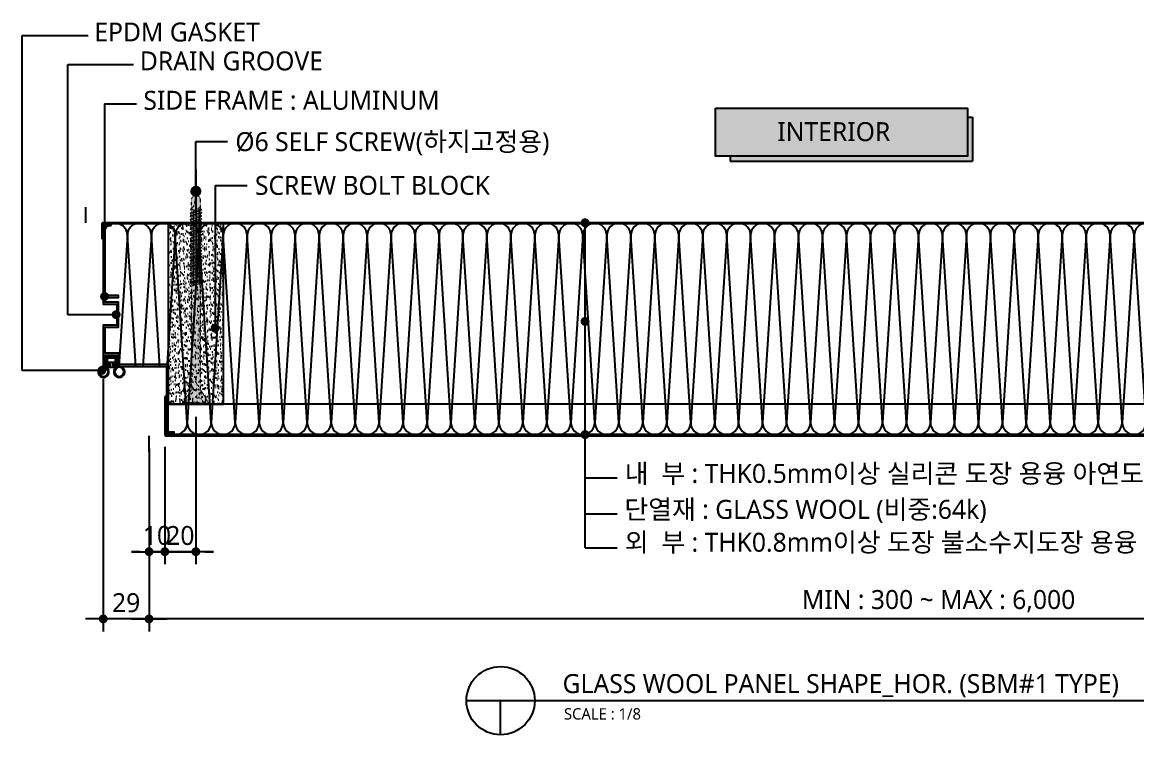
# Model space of a CAD drawing. Header units: millimetres. Extents: x -1365 to 31821, y 84 to 2865.
# Drawn here: x 373 to 1080, y 1778 to 2229 of the extents above; entities that cross this region are included whole.
import ezdxf
from ezdxf.enums import TextEntityAlignment as Align

# ---------------------------------------------------------------- set-up
doc = ezdxf.new("R2010")
doc.units = ezdxf.units.MM
doc.header["$LTSCALE"] = 10
doc.linetypes.add('2017.06.22  K-TOP METAL PANEL SHAPE(수정)$0$HID', pattern=[0.345, 0.225, -0.12])
doc.linetypes.add('H1', pattern=[0.28125, 0.1875, -0.09375])
doc.layers.get('DEFPOINTS').update_dxf_attribs({"color": 137})
for name, color, linetype in [('DIM', 7, 'Continuous'), ('SYM-LEAD', 6, 'Continuous'), ('TEXT', 3, 'Continuous'), ('스피드블록메탈 135', 2, 'Continuous')]:
    doc.layers.add(name, color=color, linetype=linetype)
doc.layers.add('SCREW', color=9, linetype='Continuous', lineweight=5)
doc.styles.add('ROMANC', font='malgun.ttf', dxfattribs={"height": 8})
doc.styles.add('TITLE BLOCK-V(r1.1)$0$Address', font='malgun.ttf')
doc.styles.add('맑은고딕', font='malgun.ttf')
doc.styles.add('스타일1', font='malgun.ttf')
doc.dimstyles.new('GAUN-10', dxfattribs={"dimscale": 10, "dimtxt": 1.5, "dimasz": 0.7, "dimexe": 1, "dimexo": 1, "dimgap": 0.5, "dimtad": 1, "dimdec": 0, "dimzin": 1, "dimdsep": 46, "dimlunit": 6, "dimtxsty": '맑은고딕', "dimblk": 'CJDOT', "dimcen": 0.09, "dimdle": 1, "dimclrd": 256, "dimclre": 256, "dimclrt": 3, "dimadec": 0, "dimazin": 0, "dimtfac": 1, "dimtdec": 0, "dimtix": 1, "dimtmove": 2, "dimatfit": 3, "dimldrblk": 'CJDOT', "dimfxl": 1, "dimtolj": 1, "dimtzin": 1, "dimarcsym": 0})
doc.dimstyles.new('GAUN-8', dxfattribs={"dimscale": 8, "dimtxt": 1.5, "dimasz": 0.7, "dimexe": 1, "dimexo": 1, "dimgap": 0.5, "dimtad": 1, "dimdec": 0, "dimzin": 1, "dimdsep": 46, "dimlunit": 6, "dimtxsty": '맑은고딕', "dimblk": 'CJDOT', "dimcen": 0.09, "dimdle": 1, "dimclrd": 256, "dimclre": 256, "dimclrt": 3, "dimadec": 0, "dimazin": 0, "dimtfac": 1, "dimtdec": 0, "dimtix": 1, "dimtmove": 2, "dimatfit": 3, "dimfxl": 1, "dimtolj": 1, "dimtzin": 1, "dimarcsym": 0})

# ---------------------------------------------------------------- blocks, each defined once
blk = doc.blocks.new('A$C0BF54DEA')
h = blk.add_hatch(color=252)
h.dxf.hatch_style = 1
edge = h.paths.add_edge_path()
edge.add_line((-956.14, -2.13), (-956.14, 6.87))
edge.add_arc((-955.14, 6.87), 1, 90, 180, ccw=False)
edge.add_line((-955.14, 7.87), (22.87, 7.87))
edge.add_arc((22.87, 6.87), 1, 0, 90, ccw=False)
edge.add_line((23.87, 6.87), (23.87, -2.13))
edge.add_line((23.87, -2.13), (23.37, -2.13))
edge.add_line((23.37, -2.13), (23.37, 6.37))
edge.add_arc((22.37, 6.37), 1, 0, 90)
edge.add_line((22.37, 7.37), (-954.64, 7.37))
edge.add_arc((-954.64, 6.37), 1, 90, 180)
edge.add_line((-955.64, 6.37), (-955.64, -2.13))
edge.add_line((-955.64, -2.13), (-956.14, -2.13))
h = blk.add_hatch(color=250)
h.dxf.hatch_style = 1
h.paths.add_polyline_path([(20.76, -83.68), (14.68, -83.68, -6.681625), (12.72, -83.08), (-17.13, -83.08), (-17.13, -124.92, -0.414207), (-18.13, -125.92), (-22.13, -125.92), (-22.13, -124.77), (-18.28, -124.77), (-18.28, -81.93), (12.57, -81.93), (12.57, -74.78), (21.72, -74.78), (21.72, -58.23), (13.22, -58.23), (13.22, -42.43), (21.72, -42.43), (21.72, -39.43), (13.22, -39.43), (13.22, -38.28), (21.72, -38.28), (21.72, 6.22), (17.87, 6.22), (17.87, 7.37), (21.87, 7.37, -0.414214), (22.87, 6.38), (22.87, -43.58), (14.37, -43.58), (14.37, -57.08), (22.87, -57.08), (22.87, -83.08, -6.225048)])
h.paths.add_polyline_path([(15.22, -80.58), (15.22, -77.58), (20.22, -77.58), (20.22, -80.58)], flags=16)
h.paths.add_polyline_path([(15.62, -86.58, -1), (9.82, -86.58, -1)], flags=16)
h.paths.add_polyline_path([(25.62, -86.58, -1), (19.82, -86.58, -1)], flags=16)
h = blk.add_hatch(color=42)
h.dxf.hatch_style = 1
edge = h.paths.add_edge_path()
edge.add_line((17.87, 6.22), (17.87, 7.37))
edge.add_line((17.87, 7.37), (21.87, 7.37))
edge.add_arc((21.87, 6.38), 0.998, -0.09344, 90.09344, ccw=False)
edge.add_line((22.87, 6.37), (22.87, -43.58))
edge.add_line((22.87, -43.58), (14.37, -43.58))
edge.add_line((14.37, -43.58), (14.37, -57.08))
edge.add_line((14.37, -57.08), (22.87, -57.08))
edge.add_line((22.87, -57.08), (22.87, -83.08))
edge.add_line((22.87, -83.08), (19.72, -83.08))
edge.add_line((19.72, -83.08), (19.72, -81.93))
edge.add_line((19.72, -81.93), (21.72, -81.93))
edge.add_line((21.72, -81.93), (21.72, -75.93))
edge.add_line((21.72, -75.93), (13.72, -75.93))
edge.add_line((13.72, -75.93), (13.72, -81.93))
edge.add_line((13.72, -81.93), (15.72, -81.93))
edge.add_line((15.72, -81.93), (15.72, -83.08))
edge.add_line((15.72, -83.08), (-17.13, -83.08))
edge.add_line((-17.13, -83.08), (-17.13, -124.92))
edge.add_arc((-18.13, -124.92), 1, 270.00128, 360, ccw=False)
edge.add_line((-18.13, -125.92), (-22.13, -125.92))
edge.add_line((-22.13, -125.92), (-22.13, -124.77))
edge.add_line((-22.13, -124.77), (-18.28, -124.77))
edge.add_line((-18.28, -124.77), (-18.28, -81.93))
edge.add_line((-18.28, -81.93), (12.57, -81.93))
edge.add_line((12.57, -81.93), (12.57, -74.78))
edge.add_line((12.57, -74.78), (21.72, -74.78))
edge.add_line((21.72, -74.78), (21.72, -58.23))
edge.add_line((21.72, -58.23), (13.22, -58.23))
edge.add_line((13.22, -58.23), (13.22, -42.43))
edge.add_line((13.22, -42.43), (21.72, -42.43))
edge.add_line((21.72, -42.43), (21.72, -39.43))
edge.add_line((21.72, -39.43), (13.22, -39.43))
edge.add_line((13.22, -39.43), (13.22, -38.28))
edge.add_line((13.22, -38.28), (21.72, -38.28))
edge.add_line((21.72, -38.28), (21.72, 6.22))
edge.add_line((21.72, 6.22), (17.87, 6.22))
h = blk.add_hatch(color=254)
h.dxf.hatch_style = 1
edge = h.paths.add_edge_path()
edge.add_line((-16.13, -102.13), (-16.13, -126.13))
edge.add_arc((-17.13, -126.13), 1, -90, 0, ccw=False)
edge.add_line((-17.13, -127.13), (-995.14, -127.13))
edge.add_arc((-995.14, -126.13), 1, 180, 270, ccw=False)
edge.add_line((-996.14, -126.13), (-996.14, -102.13))
edge.add_line((-996.14, -102.13), (-995.34, -102.13))
edge.add_line((-995.34, -102.13), (-995.34, -125.33))
edge.add_arc((-994.34, -125.33), 1, 180, 270)
edge.add_line((-994.34, -126.33), (-17.93, -126.33))
edge.add_arc((-17.93, -125.33), 1, 270, 360)
edge.add_line((-16.93, -125.33), (-16.93, -102.13))
edge.add_line((-16.93, -102.13), (-16.13, -102.13))
at = {"color": 1}
for p, q in [((33.87, 7.87), (33.87, 17.87)), ((-6.13, -137.13), (-6.13, -127.13))]:
    blk.add_line(p, q, dxfattribs=at)
at = {"color": 4, "ltscale": 0.01}
blk.add_lwpolyline([(-956.14, -2.13), (-956.14, 6.87, -0.414214), (-955.14, 7.87), (22.87, 7.87, -0.414214), (23.87, 6.87), (23.87, -2.13), (23.37, -2.13), (23.37, 6.37, 0.414214), (22.37, 7.37), (-954.64, 7.37, 0.414214), (-955.64, 6.37), (-955.64, -2.13), (-956.14, -2.13)], format="xyb", dxfattribs=at)
at = {"color": 251, "ltscale": 0.01}
for points in [[(-645.18, 0, -1), (-630, 0), (-622.41, -118.73, -1), (-637.59, -118.73), (-630, 0)], [(-630, 0, -1), (-614.82, 0), (-607.23, -118.73, -1), (-622.41, -118.73), (-614.82, 0)], [(-630, 0, -1), (-614.82, 0), (-607.23, -118.73, -1), (-622.41, -118.73), (-614.82, 0)], [(-614.82, 0, -1), (-599.64, 0), (-592.05, -118.73, -1), (-607.23, -118.73), (-599.64, 0)], [(-614.82, 0, -1), (-599.64, 0), (-592.05, -118.73, -1), (-607.23, -118.73), (-599.64, 0)], [(-599.64, 0, -1), (-584.46, 0), (-576.87, -118.73, -1), (-592.05, -118.73), (-584.46, 0)], [(-584.46, 0, -1), (-569.28, 0), (-561.69, -118.73, -1), (-576.87, -118.73), (-569.28, 0)], [(-584.46, 0, -1), (-569.28, 0), (-561.69, -118.73, -1), (-576.87, -118.73), (-569.28, 0)], [(-569.28, 0, -1), (-554.1, 0), (-546.51, -118.73, -1), (-561.69, -118.73), (-554.1, 0)], [(-554.1, 0, -1), (-538.92, 0), (-531.33, -118.73, -1), (-546.51, -118.73), (-538.92, 0)], [(-538.92, 0, -1), (-523.73, 0), (-516.14, -118.73, -1), (-531.33, -118.73), (-523.73, 0)], [(-538.92, 0, -1), (-523.73, 0), (-516.14, -118.73, -1), (-531.33, -118.73), (-523.73, 0)], [(-523.73, 0, -1), (-508.55, 0), (-500.96, -118.73, -1), (-516.14, -118.73), (-508.55, 0)], [(-523.73, 0, -1), (-508.55, 0), (-500.96, -118.73, -1), (-516.14, -118.73), (-508.55, 0)], [(-508.55, 0, -1), (-493.37, 0), (-485.78, -118.73, -1), (-500.96, -118.73), (-493.37, 0)], [(-493.37, 0, -1), (-478.19, 0), (-470.6, -118.73, -1), (-485.78, -118.73), (-478.19, 0)], [(-493.37, 0, -1), (-478.19, 0), (-470.6, -118.73, -1), (-485.78, -118.73), (-478.19, 0)], [(-493.37, 0, -1), (-478.19, 0), (-470.6, -118.73, -1), (-485.78, -118.73), (-478.19, 0)], [(-478.19, 0, -1), (-463.01, 0), (-455.42, -118.73, -1), (-470.6, -118.73), (-463.01, 0)], [(-463.01, 0, -1), (-447.83, 0), (-440.24, -118.73, -1), (-455.42, -118.73), (-447.83, 0)], [(-447.83, 0, -1), (-432.65, 0), (-425.06, -118.73, -1), (-440.24, -118.73), (-432.65, 0)], [(-432.65, 0, -1), (-417.47, 0), (-409.88, -118.73, -1), (-425.06, -118.73), (-417.47, 0)], [(-432.65, 0, -1), (-417.47, 0), (-409.88, -118.73, -1), (-425.06, -118.73), (-417.47, 0)], [(-417.47, 0, -1), (-402.29, 0), (-394.7, -118.73, -1), (-409.88, -118.73), (-402.29, 0)], [(-417.47, 0, -1), (-402.29, 0), (-394.7, -118.73, -1), (-409.88, -118.73), (-402.29, 0)], [(-402.29, 0, -1), (-387.11, 0), (-379.52, -118.73, -1), (-394.7, -118.73), (-387.11, 0)], [(-387.11, 0, -1), (-371.93, 0), (-364.34, -118.73, -1), (-379.52, -118.73), (-371.93, 0)], [(-387.11, 0, -1), (-371.93, 0), (-364.34, -118.73, -1), (-379.52, -118.73), (-371.93, 0)], [(-371.93, 0, -1), (-356.75, 0), (-349.16, -118.73, -1), (-364.34, -118.73), (-356.75, 0)], [(-356.75, 0, -1), (-341.57, 0), (-333.98, -118.73, -1), (-349.16, -118.73), (-341.57, 0)], [(-341.57, 0, -1), (-326.39, 0), (-318.8, -118.73, -1), (-333.98, -118.73), (-326.39, 0)], [(-341.57, 0, -1), (-326.39, 0), (-318.8, -118.73, -1), (-333.98, -118.73), (-326.39, 0)], [(-326.39, 0, -1), (-311.2, 0), (-303.61, -118.73, -1), (-318.8, -118.73), (-311.2, 0)], [(-326.39, 0, -1), (-311.2, 0), (-303.61, -118.73, -1), (-318.8, -118.73), (-311.2, 0)], [(-311.2, 0, -1), (-296.02, 0), (-288.43, -118.73, -1), (-303.61, -118.73), (-296.02, 0)], [(-296.02, 0, -1), (-280.84, 0), (-273.25, -118.73, -1), (-288.43, -118.73), (-280.84, 0)], [(-296.02, 0, -1), (-280.84, 0), (-273.25, -118.73, -1), (-288.43, -118.73), (-280.84, 0)], [(-296.02, 0, -1), (-280.84, 0), (-273.25, -118.73, -1), (-288.43, -118.73), (-280.84, 0)], [(-280.84, 0, -1), (-265.66, 0), (-258.07, -118.73, -1), (-273.25, -118.73), (-265.66, 0)], [(-265.66, 0, -1), (-250.48, 0), (-242.89, -118.73, -1), (-258.07, -118.73), (-250.48, 0)], [(-250.48, 0, -1), (-235.3, 0), (-227.71, -118.73, -1), (-242.89, -118.73), (-235.3, 0)], [(-235.3, 0, -1), (-220.12, 0), (-212.53, -118.73, -1), (-227.71, -118.73), (-220.12, 0)], [(-235.3, 0, -1), (-220.12, 0), (-212.53, -118.73, -1), (-227.71, -118.73), (-220.12, 0)], [(-220.12, 0, -1), (-204.94, 0), (-197.35, -118.73, -1), (-212.53, -118.73), (-204.94, 0)], [(-220.12, 0, -1), (-204.94, 0), (-197.35, -118.73, -1), (-212.53, -118.73), (-204.94, 0)], [(-204.94, 0, -1), (-189.76, 0), (-182.17, -118.73, -1), (-197.35, -118.73), (-189.76, 0)], [(-189.76, 0, -1), (-174.58, 0), (-166.99, -118.73, -1), (-182.17, -118.73), (-174.58, 0)], [(-189.76, 0, -1), (-174.58, 0), (-166.99, -118.73, -1), (-182.17, -118.73), (-174.58, 0)], [(-174.58, 0, -1), (-159.4, 0), (-151.81, -118.73, -1), (-166.99, -118.73), (-159.4, 0)], [(-159.4, 0, -1), (-144.22, 0), (-136.63, -118.73, -1), (-151.81, -118.73), (-144.22, 0)], [(-144.22, 0, -1), (-129.04, 0), (-121.45, -118.73, -1), (-136.63, -118.73), (-129.04, 0)], [(-144.22, 0, -1), (-129.04, 0), (-121.45, -118.73, -1), (-136.63, -118.73), (-129.04, 0)], [(-129.04, 0, -1), (-113.86, 0), (-106.27, -118.73, -1), (-121.45, -118.73), (-113.86, 0)], [(-129.04, 0, -1), (-113.86, 0), (-106.27, -118.73, -1), (-121.45, -118.73), (-113.86, 0)], [(-113.86, 0, -1), (-98.67, 0), (-91.08, -118.73, -1), (-106.27, -118.73), (-98.67, 0)], [(-98.67, 0, -1), (-83.49, 0), (-75.9, -118.73, -1), (-91.08, -118.73), (-83.49, 0)], [(-98.67, 0, -1), (-83.49, 0), (-75.9, -118.73, -1), (-91.08, -118.73), (-83.49, 0)], [(-98.67, 0, -1), (-83.49, 0), (-75.9, -118.73, -1), (-91.08, -118.73), (-83.49, 0)], [(-83.49, 0, -1), (-68.31, 0), (-60.72, -118.73, -1), (-75.9, -118.73), (-68.31, 0)], [(-68.31, 0, -1), (-53.13, 0), (-45.54, -118.73, -1), (-60.72, -118.73), (-53.13, 0)], [(-53.13, 0, -1), (-37.95, 0), (-30.36, -118.73, -1), (-45.54, -118.73), (-37.95, 0)], [(-37.95, 0, -1), (-22.77, 0), (-17.13, -88.18)], [(-37.95, 0, -1), (-22.77, 0), (-17.13, -88.18)], [(-22.77, 0, -1), (-7.59, 0), (-2.28, -83.08)], [(-22.77, 0, -1), (-7.59, 0), (-2.28, -83.08)], [(-7.59, 0, -1), (7.59, 0), (12.9, -83.08)], [(7.59, 0, -0.524586), (17.87, 7.1, -0.524586)], [(-17.13, -123.82, -0.687005), (-30.36, -118.73), (-22.77, 0)], [(-17.13, -123.82, -0.687005), (-30.36, -118.73), (-22.77, 0)], [(19.52, 6.22, -0.107447), (21.72, 3.86, -0.107447)]]:
    blk.add_lwpolyline(points, format="xyb", dxfattribs=at)
blk.add_lwpolyline([(17.87, 6.22), (17.87, 7.37), (21.87, 7.37, -0.415169), (22.87, 6.37), (22.87, -43.58), (14.37, -43.58), (14.37, -57.08), (22.87, -57.08), (22.87, -83.08), (19.72, -83.08), (19.72, -81.93), (21.72, -81.93), (21.72, -75.93), (13.72, -75.93), (13.72, -81.93), (15.72, -81.93), (15.72, -83.08), (-17.13, -83.08), (-17.13, -124.92, -0.414207), (-18.13, -125.92), (-22.13, -125.92), (-22.13, -124.77), (-18.28, -124.77), (-18.28, -81.93), (12.57, -81.93), (12.57, -74.78), (21.72, -74.78), (21.72, -58.23), (13.22, -58.23), (13.22, -42.43), (21.72, -42.43), (21.72, -39.43), (13.22, -39.43), (13.22, -38.28), (21.72, -38.28), (21.72, 6.22)], format="xyb", close=True)
for points in [[(-12.9, -83.08), (-7.59, 0)], [(-12.9, -83.08), (-7.59, 0)], [(2.28, -83.08), (7.59, 0)]]:
    blk.add_lwpolyline(points, dxfattribs=at)
at = {"layer": '스피드블록메탈 135', "color": 5}
blk.add_line((5.07, -79.97), (5.07, -79.97), dxfattribs=at)
at = {"layer": '스피드블록메탈 135', "color": 252, "linetype": 'H1', "ltscale": 0.2}
blk.add_line((-993.99, -107.13), (-18.28, -107.13), dxfattribs=at)
at = {"layer": '스피드블록메탈 135', "color": 250}
blk.add_lwpolyline([(14.22, -76.58), (21.22, -76.58), (21.22, -81.58), (18.72, -81.58), (18.72, -83.08), (22.72, -83.08, -6.681637), (20.76, -83.68), (14.68, -83.68, -6.681637), (12.72, -83.08), (16.72, -83.08), (16.72, -81.58), (14.22, -81.58)], format="xyb", close=True, dxfattribs=at)
blk.add_lwpolyline([(20.22, -80.58), (20.22, -77.58), (15.22, -77.58), (15.22, -80.58)], close=True, dxfattribs=at)
at = {"layer": '스피드블록메탈 135', "color": 4}
blk.add_lwpolyline([(-16.13, -102.13), (-16.13, -126.13, -0.414214), (-17.13, -127.13), (-995.14, -127.13, -0.414214), (-996.14, -126.13), (-996.14, -102.13), (-995.34, -102.13), (-995.34, -125.33, 0.414214), (-994.34, -126.33), (-17.93, -126.33, 0.414214), (-16.93, -125.33), (-16.93, -102.13), (-16.13, -102.13)], format="xyb", dxfattribs=at)
at = {"layer": '스피드블록메탈 135', "color": 250}
for centre in [(12.72, -86.58), (22.72, -86.58)]:
    blk.add_circle(centre, 2.9, dxfattribs=at)
blk = doc.blocks.new('CJDOT')
blk.add_line((-2, 0), (2, 0))
at = {"const_width": 0.5}
blk.add_lwpolyline([(-0.25, 0, 1), (0.25, 0, 1)], format="xyb", close=True, dxfattribs=at)
blk = doc.blocks.new('*D111')
at = {"layer": 'DEFPOINTS', "color": 0, "transparency": 16777216}
for p in [(453.69, 1957.12), (1453.7, 1957.12), (453.69, 1851.12)]:
    blk.add_point(p, dxfattribs=at)
at = {"layer": 'DIM', "lineweight": -2, "transparency": 16777216}
for p, q in [((453.69, 1949.12), (453.69, 1843.12)), ((1453.7, 1949.12), (1453.7, 1843.12)), ((1448.1, 1851.12), (459.29, 1851.12))]:
    blk.add_line(p, q, dxfattribs=at)
at = {"layer": 'DIM', "lineweight": -2, "transparency": 16777216, "xscale": 5.6, "yscale": 5.6, "zscale": 5.6, "rotation": 180}
blk.add_blockref('CJDOT', (453.69, 1851.12), dxfattribs=at)
at = {"layer": 'DIM', "lineweight": -2, "transparency": 16777216, "xscale": 5.6, "yscale": 5.6, "zscale": 5.6}
blk.add_blockref('CJDOT', (1453.7, 1851.12), dxfattribs=at)
at = {"layer": 'DIM', "color": 3, "transparency": 16777216, "insert": (953.69, 1862.32), "char_height": 12, "attachment_point": 5, "style": '맑은고딕'}
blk.add_mtext('\\A1;MIN : 300 ~ MAX : 6,000', dxfattribs=at)
blk = doc.blocks.new('*D112')
at = {"layer": 'DEFPOINTS', "color": 0, "transparency": 16777216}
for p in [(453.69, 1967.12), (463.69, 1968.12), (463.69, 1893.71)]:
    blk.add_point(p, dxfattribs=at)
at = {"layer": 'DIM', "lineweight": -2, "transparency": 16777216}
for p, q in [((453.69, 1959.12), (453.69, 1885.71)), ((463.69, 1960.12), (463.69, 1885.71)), ((448.09, 1893.71), (442.49, 1893.71)), ((453.69, 1893.71), (463.69, 1893.71)), ((469.29, 1893.71), (474.89, 1893.71))]:
    blk.add_line(p, q, dxfattribs=at)
at = {"layer": 'DIM', "lineweight": -2, "transparency": 16777216, "xscale": 5.6, "yscale": 5.6, "zscale": 5.6}
blk.add_blockref('CJDOT', (453.69, 1893.71), dxfattribs=at)
at = {"layer": 'DIM', "lineweight": -2, "transparency": 16777216, "xscale": 5.6, "yscale": 5.6, "zscale": 5.6, "rotation": 180}
blk.add_blockref('CJDOT', (463.69, 1893.71), dxfattribs=at)
at = {"layer": 'DIM', "color": 3, "transparency": 16777216, "insert": (458.69, 1903.94), "char_height": 12, "attachment_point": 5, "style": '맑은고딕'}
blk.add_mtext('\\A1;10', dxfattribs=at)
blk = doc.blocks.new('POT')
at = {"layer": 'TEXT', "color": 1, "const_width": 0.75}
blk.add_lwpolyline([(-0.375, 0, 1), (0.375, 0, 1)], format="xyb", close=True, dxfattribs=at)
blk = doc.blocks.new('*D115')
at = {"layer": 'DEFPOINTS', "color": 0, "transparency": 16777216}
for p in [(424.69, 2011.17), (453.69, 1967.12), (424.69, 1851.12)]:
    blk.add_point(p, dxfattribs=at)
at = {"layer": 'DIM', "lineweight": -2, "transparency": 16777216}
for p, q in [((424.69, 2003.17), (424.69, 1843.12)), ((453.69, 1959.12), (453.69, 1843.12)), ((448.09, 1851.12), (430.29, 1851.12))]:
    blk.add_line(p, q, dxfattribs=at)
at = {"layer": 'DIM', "lineweight": -2, "transparency": 16777216, "xscale": 5.6, "yscale": 5.6, "zscale": 5.6, "rotation": 180}
blk.add_blockref('CJDOT', (424.69, 1851.12), dxfattribs=at)
at = {"layer": 'DIM', "lineweight": -2, "transparency": 16777216, "xscale": 5.6, "yscale": 5.6, "zscale": 5.6}
blk.add_blockref('CJDOT', (453.69, 1851.12), dxfattribs=at)
at = {"layer": 'DIM', "color": 3, "transparency": 16777216, "insert": (439.19, 1861.32), "char_height": 12, "attachment_point": 5, "style": '맑은고딕'}
blk.add_mtext('\\A1;29', dxfattribs=at)
blk = doc.blocks.new('A$C20245212')
h = blk.add_hatch()
h.set_pattern_fill('AR-SAND', color=251, scale=0.08)
h.set_pattern_definition([(37.5, (-1195984.4298, 406290.675), (-0.128002504, 3.915305899), [0, -3.08864, 0, -3.4544, 0, -3.302]), (7.5, (-1195984.43, 406290.675), (3.596186265, 5.734600805), [0, -1.66624, 0, -2.78384, 0, -1.0668]), (327.5, (-1195986.929, 406290.675), (6.327938962, 0.011497477), [0, -1.016, 0, -3.6576, 0, -4.7752]), (317.5, (-1195986.929, 406290.675), (6.10845162, 1.783434586), [0, -0.508, 0, -2.39776, 0, -2.7432])])
h.paths.add_polyline_path([(-5, -115), (-5, 0), (-40, 0), (-40, -115)])
at = {"color": 250}
blk.add_lwpolyline([(-5, -115), (-5, 0), (-40, 0), (-40, -115)], close=True, dxfattribs=at)
blk = doc.blocks.new('A$C08FA1A33')
h = blk.add_hatch(color=254)
h.dxf.hatch_style = 1
h.paths.add_polyline_path([(0, 21.29), (-6, 21.29), (-6, -44.27), (0, -46.29)])
h.paths.add_polyline_path([(5, 29.39), (-11, 29.39), (-6, 21.29), (0, 21.29)])
h.paths.add_polyline_path([(5, 30.39), (-11, 30.39), (-11, 29.39), (5, 29.39)])
h.paths.add_polyline_path([(-6, -51.32), (-6, -52.27), (0, -54.29), (0, -53.35)])
h.paths.add_polyline_path([(-6, -49.32), (-6, -50.27), (0, -52.29), (0, -51.35)])
h.paths.add_polyline_path([(-6, -47.32), (-6, -48.27), (0, -50.29), (0, -49.35)])
h.paths.add_polyline_path([(-6, -45.32), (-6, -46.27), (0, -48.29), (0, -47.35)])
h.paths.add_polyline_path([(-6, -53.32), (-6, -54.27), (0, -56.29), (0, -55.35)])
h.paths.add_polyline_path([(-6, -55.32), (-6, -56.27), (0, -58.29), (0, -57.35)])
h.paths.add_polyline_path([(-6, -57.32), (-6, -58.27), (0, -60.29), (0, -59.35)])
h.paths.add_polyline_path([(-6, -59.32), (-6, -60.27), (0, -62.29), (0, -61.35)])
h.paths.add_polyline_path([(-6, -61.32), (-6, -62.27), (0, -64.29), (0, -63.35)])
h.paths.add_polyline_path([(-6, -63.32), (-6, -64.27), (0, -66.29), (0, -65.35)])
h.paths.add_polyline_path([(-6, -65.32), (-6, -66.27), (0, -68.29), (0, -67.35)])
h.paths.add_polyline_path([(-6, -67.32), (-6, -68.27), (0, -70.29), (0, -69.35)])
h.paths.add_polyline_path([(-6, -69.32), (-6, -70.27), (0, -72.29), (0, -71.35)])
h.paths.add_polyline_path([(-6, -71.32), (-6, -72.27), (0, -74.29), (0, -73.35)])
h.paths.add_polyline_path([(-6, -73.32), (-6, -74.27), (0, -76.29), (0, -75.35)])
h.paths.add_polyline_path([(-6, -75.32), (-6, -76.27), (0, -78.29), (0, -77.35)])
h.paths.add_polyline_path([(0, -94.61), (-4, -92.61), (-6, -93.61), (-4, -95.61), (-3, -104.61), (0, -99.61)])
h.paths.add_polyline_path([(-4, -95.61), (-6, -93.61), (-6, -99.61), (-3, -104.61)], flags=17)
h.paths.add_polyline_path([(-6, -91.32), (-6, -93.61), (-4, -92.61), (0, -94.61), (0, -93.35)])
h.paths.add_polyline_path([(-6, -89.32), (-6, -90.27), (0, -92.29), (0, -91.35)])
h.paths.add_polyline_path([(-6, -87.32), (-6, -88.27), (0, -90.29), (0, -89.35)])
h.paths.add_polyline_path([(-6, -85.32), (-6, -86.27), (0, -88.29), (0, -87.35)])
h.paths.add_polyline_path([(-6, -83.32), (-6, -84.27), (0, -86.29), (0, -85.35)])
h.paths.add_polyline_path([(-6, -81.32), (-6, -82.27), (0, -84.29), (0, -83.35)])
h.paths.add_polyline_path([(-6, -79.32), (-6, -80.27), (0, -82.29), (0, -81.35)])
h.paths.add_polyline_path([(-6, -77.32), (-6, -78.27), (0, -80.29), (0, -79.35)])
at = {"layer": 'SCREW', "color": 250, "linetype": '2017.06.22  K-TOP METAL PANEL SHAPE(수정)$0$HID', "lineweight": 5, "ltscale": 0.03}
for p, q in [((-11, 30.39), (-11, 29.39)), ((5, 30.39), (-11, 30.39)), ((5, 29.39), (-11, 29.39)), ((-6, 21.29), (-11, 29.39)), ((0, 21.29), (5, 29.39)), ((5, 30.39), (5, 29.39)), ((-6, 21.29), (0, 21.29)), ((0.75, -47.08), (-6.54, -44.61)), ((-6, -46.27), (-6.54, -46.61)), ((0.75, -49.08), (-6.54, -46.61)), ((-6.54, -46.61), (-6, -47.32)), ((-6, -48.27), (-6.54, -48.61)), ((0.75, -51.08), (-6.54, -48.61)), ((-6.54, -48.61), (-6, -49.32)), ((0, -46.29), (-6, -44.27)), ((-6, -45.32), (-6, -46.27)), ((0, -48.29), (-6, -46.27)), ((0, -49.35), (-6, -47.32)), ((-6, -47.32), (-6, -48.27)), ((0, -50.29), (-6, -48.27)), ((0, -51.35), (-6, -49.32)), ((-6, -49.32), (-6, -50.27)), ((0, -47.35), (0, -48.29)), ((0, -48.29), (0.75, -49.08)), ((0.75, -49.08), (0, -49.35)), ((0, -49.35), (0, -50.29)), ((-6, -50.27), (-6.54, -50.61)), ((0.75, -53.08), (-6.54, -50.61)), ((-6.54, -50.61), (-6, -51.32)), ((-6, -52.27), (-6.54, -52.61)), ((0.75, -55.08), (-6.54, -52.61)), ((-6.54, -52.61), (-6, -53.32)), ((-6, -54.27), (-6.54, -54.61)), ((0.75, -57.08), (-6.54, -54.61)), ((-6.54, -54.61), (-6, -55.32)), ((-6, -56.27), (-6.54, -56.61)), ((0, -52.29), (-6, -50.27)), ((0, -53.35), (-6, -51.32)), ((-6, -51.32), (-6, -52.27)), ((0, -54.29), (-6, -52.27)), ((0, -55.35), (-6, -53.32)), ((-6, -53.32), (-6, -54.27)), ((0, -56.29), (-6, -54.27)), ((0, -57.35), (-6, -55.32)), ((-6, -55.32), (-6, -56.27)), ((0, -58.29), (-6, -56.27)), ((0, -50.29), (0.75, -51.08)), ((0.75, -51.08), (0, -51.35)), ((0, -51.35), (0, -52.29)), ((0, -52.29), (0.75, -53.08)), ((0.75, -53.08), (0, -53.35)), ((0, -53.35), (0, -54.29)), ((0, -54.29), (0.75, -55.08)), ((0.75, -55.08), (0, -55.35)), ((0, -55.35), (0, -56.29)), ((0, -56.29), (0.75, -57.08)), ((0.75, -59.08), (-6.54, -56.61)), ((-6.54, -56.61), (-6, -57.32)), ((-6, -58.27), (-6.54, -58.61)), ((0.75, -61.08), (-6.54, -58.61)), ((-6.54, -58.61), (-6, -59.32)), ((-6, -60.27), (-6.54, -60.61)), ((0.75, -63.08), (-6.54, -60.61)), ((-6.54, -60.61), (-6, -61.32)), ((-6, -62.27), (-6.54, -62.61)), ((0.75, -65.08), (-6.54, -62.61)), ((-6.54, -62.61), (-6, -63.32)), ((-6, -57.32), (-6, -58.27)), ((0, -59.35), (-6, -57.32)), ((0, -60.29), (-6, -58.27)), ((0, -61.35), (-6, -59.32)), ((-6, -59.32), (-6, -60.27)), ((0, -62.29), (-6, -60.27)), ((0, -63.35), (-6, -61.32)), ((-6, -61.32), (-6, -62.27)), ((0, -64.29), (-6, -62.27)), ((0, -65.35), (-6, -63.32)), ((-6, -63.32), (-6, -64.27)), ((0.75, -57.08), (0, -57.35)), ((0, -57.35), (0, -58.29)), ((0, -58.29), (0.75, -59.08)), ((0.75, -59.08), (0, -59.35)), ((0, -59.35), (0, -60.29)), ((0, -60.29), (0.75, -61.08)), ((0.75, -61.08), (0, -61.35)), ((0, -61.35), (0, -62.29)), ((0, -62.29), (0.75, -63.08)), ((0.75, -63.08), (0, -63.35)), ((0, -63.35), (0, -64.29)), ((-6, -64.27), (-6.54, -64.61)), ((0.75, -67.08), (-6.54, -64.61)), ((-6.54, -64.61), (-6, -65.32)), ((-6, -66.27), (-6.54, -66.61)), ((0.75, -69.08), (-6.54, -66.61)), ((-6.54, -66.61), (-6, -67.32)), ((-6, -68.27), (-6.54, -68.61)), ((-6.54, -68.61), (-6, -69.32)), ((0.75, -71.08), (-6.54, -68.61)), ((-6, -70.27), (-6.54, -70.61)), ((-6.54, -70.61), (-6, -71.32)), ((0.75, -73.08), (-6.54, -70.61)), ((0, -66.29), (-6, -64.27)), ((0, -67.35), (-6, -65.32)), ((-6, -65.32), (-6, -66.27)), ((0, -68.29), (-6, -66.27)), ((-6, -67.32), (-6, -68.27)), ((0, -69.35), (-6, -67.32)), ((0, -70.29), (-6, -68.27)), ((-6, -69.32), (-6, -70.27)), ((0, -71.35), (-6, -69.32)), ((0, -72.29), (-6, -70.27)), ((0, -64.29), (0.75, -65.08)), ((0.75, -65.08), (0, -65.35)), ((0, -65.35), (0, -66.29)), ((0, -66.29), (0.75, -67.08)), ((0.75, -67.08), (0, -67.35)), ((0, -67.35), (0, -68.29)), ((0, -68.29), (0.75, -69.08)), ((0.75, -69.08), (0, -69.35)), ((0, -69.35), (0, -70.29)), ((0, -70.29), (0.75, -71.08)), ((-6, -72.27), (-6.54, -72.61)), ((-6.54, -72.61), (-6, -73.32)), ((0.75, -75.08), (-6.54, -72.61)), ((-6, -74.27), (-6.54, -74.61)), ((0.75, -77.08), (-6.54, -74.61)), ((-6.54, -74.61), (-6, -75.32)), ((-6, -76.27), (-6.54, -76.61)), ((0.75, -79.08), (-6.54, -76.61)), ((-6.54, -76.61), (-6, -77.32)), ((-6, -71.32), (-6, -72.27)), ((0, -73.35), (-6, -71.32)), ((0, -74.29), (-6, -72.27)), ((-6, -73.32), (-6, -74.27)), ((0, -75.35), (-6, -73.32)), ((0, -76.29), (-6, -74.27)), ((0, -77.35), (-6, -75.32)), ((-6, -75.32), (-6, -76.27)), ((0, -78.29), (-6, -76.27)), ((0, -79.35), (-6, -77.32)), ((-6, -77.32), (-6, -78.27)), ((0.75, -71.08), (0, -71.35)), ((0, -71.35), (0, -72.29)), ((0, -72.29), (0.75, -73.08)), ((0.75, -73.08), (0, -73.35)), ((0, -73.35), (0, -74.29)), ((0, -74.29), (0.75, -75.08)), ((0.75, -75.08), (0, -75.35)), ((0, -75.35), (0, -76.29)), ((0, -76.29), (0.75, -77.08)), ((0.75, -77.08), (0, -77.35)), ((0, -77.35), (0, -78.29)), ((-6, -78.27), (-6.54, -78.61)), ((0.75, -81.08), (-6.54, -78.61)), ((-6.54, -78.61), (-6, -79.32)), ((-6, -80.27), (-6.54, -80.61)), ((0.75, -83.08), (-6.54, -80.61)), ((-6.54, -80.61), (-6, -81.32)), ((-6, -82.27), (-6.54, -82.61)), ((-6.54, -82.61), (-6, -83.32)), ((0.75, -85.08), (-6.54, -82.61)), ((-6, -84.27), (-6.54, -84.61)), ((0.75, -87.08), (-6.54, -84.61)), ((-6.54, -84.61), (-6, -85.32)), ((0, -80.29), (-6, -78.27)), ((0, -81.35), (-6, -79.32)), ((-6, -79.32), (-6, -80.27)), ((0, -82.29), (-6, -80.27)), ((-6, -81.32), (-6, -82.27)), ((0, -83.35), (-6, -81.32)), ((0, -84.29), (-6, -82.27)), ((0, -85.35), (-6, -83.32)), ((-6, -83.32), (-6, -84.27)), ((0, -86.29), (-6, -84.27)), ((0, -78.29), (0.75, -79.08)), ((0.75, -79.08), (0, -79.35)), ((0, -79.35), (0, -80.29)), ((0, -80.29), (0.75, -81.08)), ((0.75, -81.08), (0, -81.35)), ((0, -81.35), (0, -82.29)), ((0, -82.29), (0.75, -83.08)), ((0.75, -83.08), (0, -83.35)), ((0, -83.35), (0, -84.29)), ((0, -84.29), (0.75, -85.08)), ((-6, -86.27), (-6.54, -86.61)), ((0.75, -89.08), (-6.54, -86.61)), ((-6.54, -86.61), (-6, -87.32)), ((-6, -88.27), (-6.54, -88.61)), ((0.75, -91.08), (-6.54, -88.61)), ((-6.54, -88.61), (-6, -89.32)), ((-6, -90.27), (-6.54, -90.61)), ((0.75, -93.08), (-6.54, -90.61)), ((-6.54, -90.61), (-6, -91.32)), ((0, -87.35), (-6, -85.32)), ((-6, -85.32), (-6, -86.27)), ((0, -88.29), (-6, -86.27)), ((0, -89.35), (-6, -87.32)), ((-6, -87.32), (-6, -88.27)), ((0, -90.29), (-6, -88.27)), ((0, -91.35), (-6, -89.32)), ((-6, -89.32), (-6, -90.27)), ((0, -92.29), (-6, -90.27)), ((-6, -91.32), (-6, -93.61)), ((0, -93.35), (-6, -91.32)), ((0.75, -85.08), (0, -85.35)), ((0, -85.35), (0, -86.29)), ((0, -86.29), (0.75, -87.08)), ((0.75, -87.08), (0, -87.35)), ((0, -87.35), (0, -88.29)), ((0, -88.29), (0.75, -89.08)), ((0.75, -89.08), (0, -89.35)), ((0, -89.35), (0, -90.29)), ((0, -90.29), (0.75, -91.08)), ((0.75, -91.08), (0, -91.35)), ((0, -91.35), (0, -92.29)), ((0, -92.29), (0.75, -93.08)), ((0.75, -93.08), (0, -93.35)), ((0, -93.35), (0, -94.61))]:
    blk.add_line(p, q, dxfattribs=at)
for points in [[(0, 21.29), (0, -46.29), (0.75, -47.08), (0, -47.35), (-6, -45.32), (-6.54, -44.61), (-6, -44.27), (-6, 21.29)], [(-3, -104.61), (-4, -95.61), (-6, -93.61), (-4, -92.61), (0, -94.61)], [(0, -94.61), (0, -99.61), (-3, -104.61), (-6, -99.61), (-6, -93.61)]]:
    blk.add_lwpolyline(points, dxfattribs=at)
blk = doc.blocks.new('*D211')
at = {"layer": 'DEFPOINTS', "color": 0, "transparency": 16777216}
for p in [(483.34, 1987.12), (463.69, 1968.12), (483.34, 1893.71)]:
    blk.add_point(p, dxfattribs=at)
at = {"layer": 'DIM', "lineweight": -2, "transparency": 16777216}
for p, q in [((483.34, 1979.12), (483.34, 1885.71)), ((463.69, 1960.12), (463.69, 1885.71)), ((458.09, 1893.71), (452.49, 1893.71)), ((463.69, 1893.71), (483.34, 1893.71)), ((488.94, 1893.71), (494.54, 1893.71))]:
    blk.add_line(p, q, dxfattribs=at)
at = {"layer": 'DIM', "lineweight": -2, "transparency": 16777216, "xscale": 5.6, "yscale": 5.6, "zscale": 5.6}
blk.add_blockref('CJDOT', (463.69, 1893.71), dxfattribs=at)
at = {"layer": 'DIM', "lineweight": -2, "transparency": 16777216, "xscale": 5.6, "yscale": 5.6, "zscale": 5.6, "rotation": 180}
blk.add_blockref('CJDOT', (483.34, 1893.71), dxfattribs=at)
at = {"layer": 'DIM', "color": 3, "transparency": 16777216, "insert": (473.52, 1903.9), "char_height": 12, "attachment_point": 5, "style": '맑은고딕'}
blk.add_mtext('\\A1;20', dxfattribs=at)
blk = doc.blocks.new('A$C168F3991')
h = blk.add_hatch(color=253)
h.dxf.hatch_style = 1
h.paths.add_polyline_path([(-107.51, 31.38), (-107.51, 1.05), (52.11, 1.05), (52.11, 31.38)])
h.paths.add_polyline_path([(-72.82, 3.81), (13.27, 3.81), (13.27, 28.54), (-72.82, 28.54)], flags=24)
h = blk.add_hatch(color=250)
h.dxf.hatch_style = 1
h.paths.add_polyline_path([(-98.06, 1.05), (-98.06, -2.09), (55.41, -2.09), (55.41, 25.78), (52.11, 25.78), (52.11, 1.05)])
for p, q in [((52.11, 25.78), (55.41, 25.78)), ((55.41, 25.78), (55.41, -2.09)), ((-98.06, 1.05), (-98.06, -2.09)), ((-98.06, -2.09), (55.41, -2.09))]:
    blk.add_line(p, q)
blk.add_lwpolyline([(-107.51, 31.38), (52.11, 31.38), (52.11, 1.05), (-107.51, 1.05)], close=True)
at = {"insert": (-68.26, 22.58), "char_height": 12, "width": 65.3321, "attachment_point": 1, "style": 'TITLE BLOCK-V(r1.1)$0$Address'}
blk.add_mtext('INTERIOR', dxfattribs=at)

msp = doc.modelspace()

# ---------------------------------------------------------------- linework, layer by layer
at = {"layer": 'SYM-LEAD'}
for p, q in [((373.43, 2008.61), (373.43, 2220.82)), ((373.43, 2220.82), (415.05, 2220.82)), ((402.27, 2043.92), (402.27, 2202.51)), ((402.27, 2202.51), (443.89, 2202.51)), ((425.5, 2177.56), (445.76, 2177.56)), ((425.5, 2177.56), (425.5, 2055.47)), ((495.47, 2125.87), (515.74, 2125.87)), ((495.47, 2125.87), (495.47, 2034.88)), ((729.82, 1896.24), (729.82, 2102.12)), ((432.85, 2043.92), (402.27, 2043.92)), ((423.83, 2008.61), (373.43, 2008.61)), ((729.82, 1940.56), (750.08, 1940.56)), ((729.82, 1917.76), (750.08, 1917.76)), ((729.82, 1896.24), (750.08, 1896.24))]:
    msp.add_line(p, q, dxfattribs=at)
at = {"layer": 'TEXT', "color": 2}
for p, q in [((654.72, 1799.33), (1163.89, 1799.33)), ((676.32, 1777.73), (676.32, 1799.33))]:
    msp.add_line(p, q, dxfattribs=at)
msp.add_circle((676.32, 1799.33), 21.6, dxfattribs=at)

# ---------------------------------------------------------------- block references
msp.add_blockref('A$C168F3991', (919.85, 2143.34))
at = {"xscale": -1, "rotation": 180}
msp.add_blockref('A$C08FA1A33', (486.34, 2017.51), dxfattribs=at)
at = {"xscale": -1}
msp.add_blockref('A$C0BF54DEA', (447.56, 2094.25), dxfattribs=at)
at = {"color": 250}
msp.add_blockref('A$C20245212', (505.84, 2102.12), dxfattribs=at)
at = {"color": 1, "xscale": -3.75, "yscale": 3.75, "zscale": 3.75, "rotation": 180}
for p in [(729.82, 2039.67), (729.82, 1967.92)]:
    msp.add_blockref('POT', p, dxfattribs=at)
at = {"layer": 'TEXT', "xscale": -3.75, "yscale": 3.75, "zscale": 3.75, "rotation": 180}
for p in [(729.82, 2102.12), (425.5, 2055.47), (432.85, 2043.92), (495.47, 2035.38), (423.83, 2008.61)]:
    msp.add_blockref('POT', p, dxfattribs=at)

# ---------------------------------------------------------------- texts
at = {"layer": 'TEXT', "color": 3, "style": '스타일1'}
for s, p in [('EPDM GASKET', (419.05, 2217.04)), ('DRAIN GROOVE', (447.88, 2198.73)), ('SIDE FRAME : ALUMINUM', (450.12, 2173.78)), ('내  부 : THK0.5mm이상 실리콘 도장 용융 아연도금 강판', (754.96, 1937.3)), ('단열재 : GLASS WOOL (비중:64k)', (754.75, 1914.53)), ('외  부 : THK0.8mm이상 도장 불소수지도장 용융 아연도금 강판', (754.96, 1893.7))]:
    msp.add_text(s, height=12, dxfattribs=at).set_placement(p)
for s, p in [('Ø6 SELF SCREW(하지고정용)', (508.34, 2153.57)), ('SCREW BOLT BLOCK', (520.74, 2125.87))]:
    msp.add_text(s, height=12, dxfattribs=at).set_placement(p, align=Align.MIDDLE_LEFT)
at = {"layer": 'TEXT', "style": 'ROMANC'}
for s, height, p in [('GLASS WOOL PANEL SHAPE_HOR. (SBM#1 TYPE)', 12, (715.57, 1804.13)), ('SCALE : 1/8             ', 7.2, (716.43, 1787.33))]:
    msp.add_text(s, height=height, dxfattribs=at).set_placement(p)

# ---------------------------------------------------------------- dimensions: what is measured, and where the dimension line sits
at = {"layer": 'DIM'}
for base, p1, p2, picture, middle in [((424.69, 1851.12), (453.69, 1967.12), (424.69, 2011.17), '*D115', (439.19, 1861.32)), ((483.34, 1893.71), (463.69, 1968.12), (483.34, 1987.12), '*D211', (473.52, 1903.9)), ((463.69, 1893.71), (453.69, 1967.12), (463.69, 1968.12), '*D112', (458.69, 1903.94))]:
    dim = msp.add_linear_dim(base=base, p1=p1, p2=p2, dimstyle='GAUN-8', dxfattribs=at)
    dim.commit()
    dim.dimension.update_dxf_attribs({"geometry": picture, "text_midpoint": middle})
dim = msp.add_linear_dim(base=(453.69, 1851.12), p1=(1453.7, 1957.12), p2=(453.69, 1957.12), text='MIN : 300 ~ MAX : 6,000', dimstyle='GAUN-8', dxfattribs=at)
dim.commit()
dim.dimension.update_dxf_attribs({"geometry": '*D111', "text_midpoint": (953.69, 1862.32)})

# ---------------------------------------------------------------- leaders
at = {"layer": 'SYM-LEAD'}
msp.add_leader([(483.34, 2122.12), (483.34, 2153.57), (503.34, 2153.57)], dimstyle='GAUN-10', dxfattribs=at)

doc.saveas('drawing.dxf')
